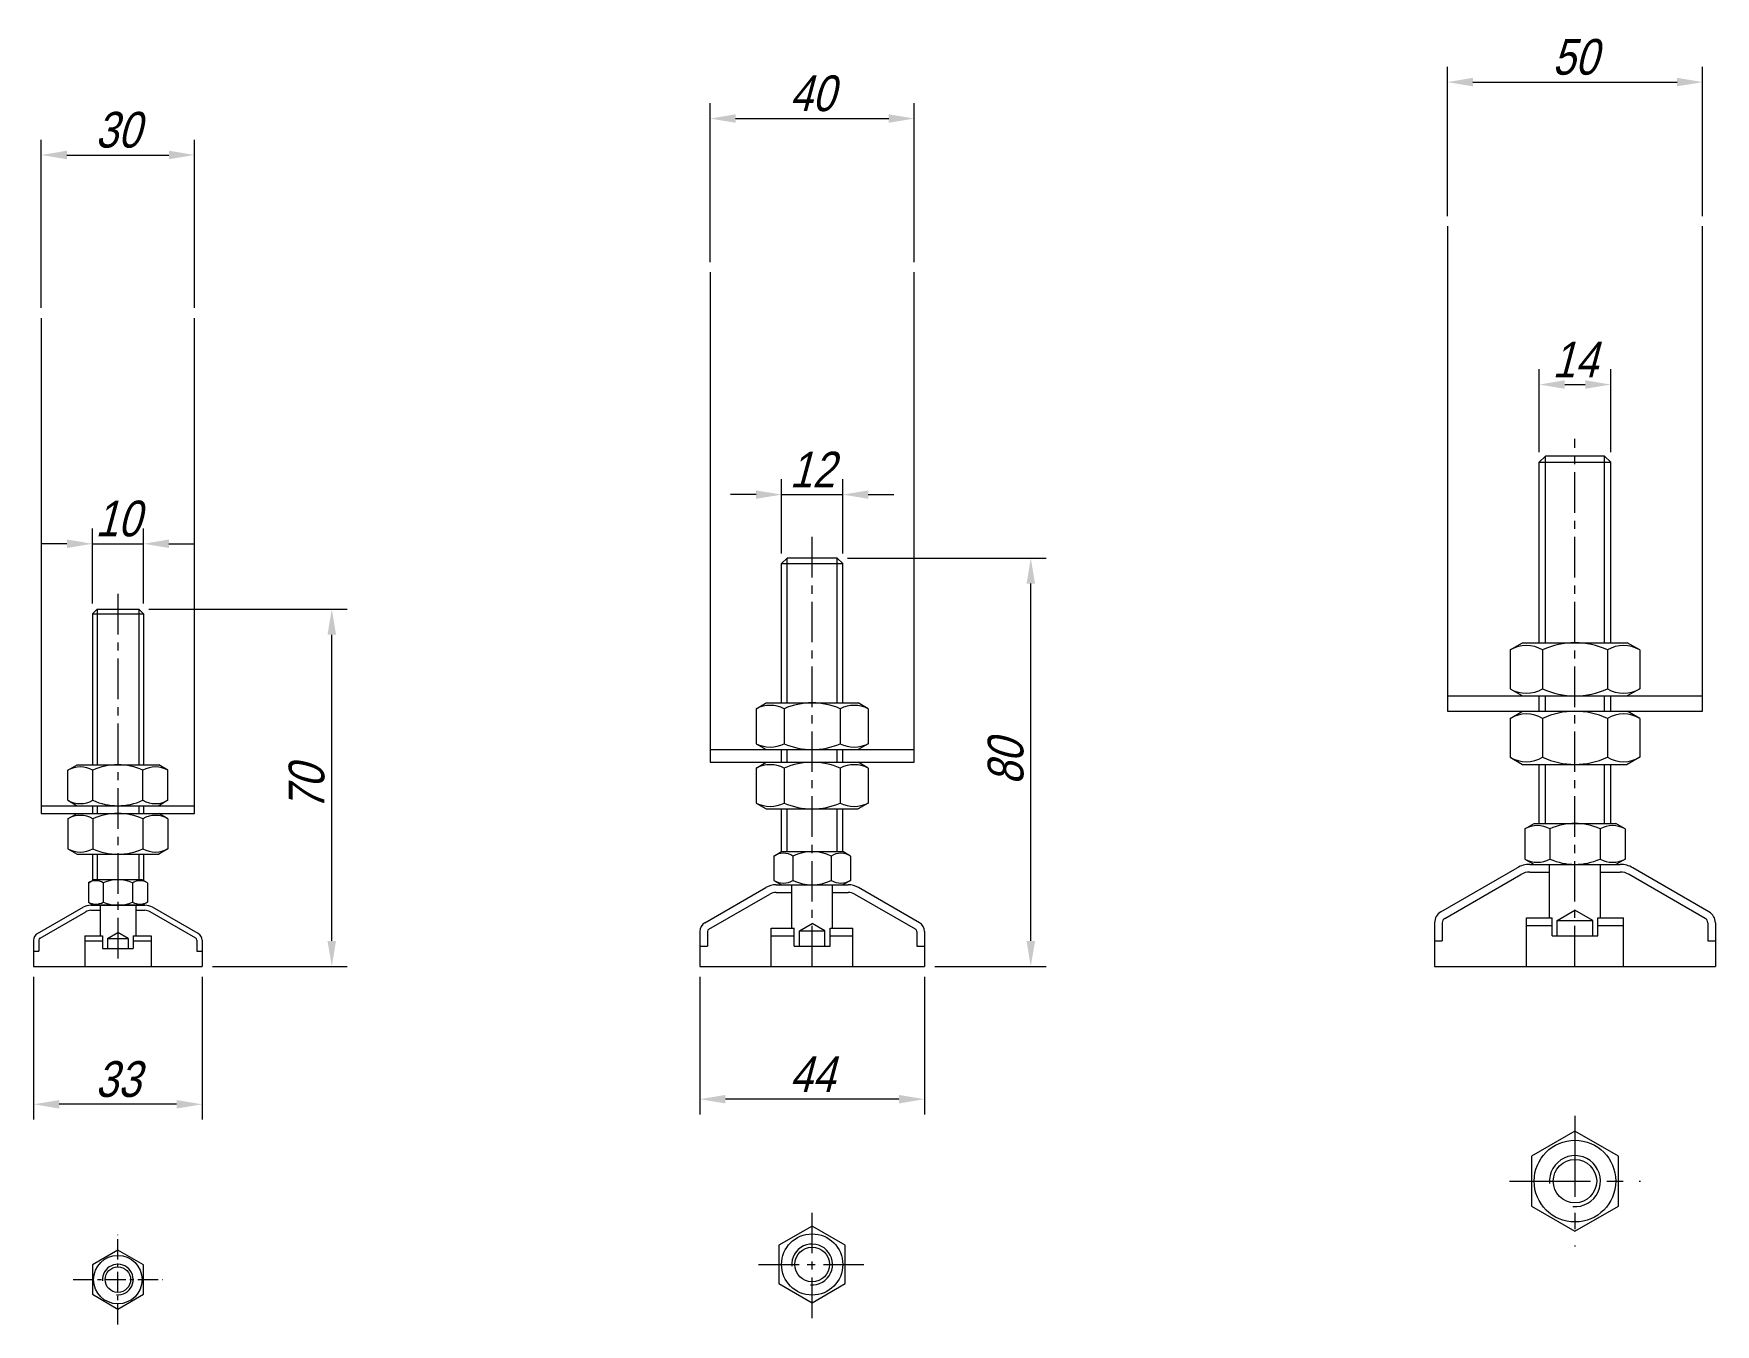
# Model space of a CAD drawing. Header units: centimetres. Extents: x 21 to 5229, y 51 to 4629.
# Drawn here: x 4282.3 to 4611.8, y 4319.2 to 4572.1 of the extents above; entities that cross this region are included whole.
import ezdxf

# ---------------------------------------------------------------- set-up
doc = ezdxf.new("R2010")
doc.units = ezdxf.units.CM
doc.header["$LTSCALE"] = 0.5
doc.linetypes.add('CENTER', pattern=[50.8, 31.75, -6.35, 6.35, -6.35])
doc.layers.get('0').update_dxf_attribs({"color": 9, "lineweight": 15})
doc.layers.get('Defpoints').update_dxf_attribs({"color": 9, "lineweight": 15})
doc.layers.add('Detaildimentions', color=5, linetype='Continuous', lineweight=15)
doc.styles.add('Longhand', font='vnfont.shx', dxfattribs={"width": 0.85, "oblique": 15})
doc.dimstyles.new('1-2', dxfattribs={"dimscale": 2, "dimtxt": 3.5, "dimasz": 2.5, "dimexe": 1.5, "dimexo": 1, "dimgap": 0.7, "dimtad": 1, "dimdec": 3, "dimdsep": 46, "dimtxsty": 'Longhand', "dimcen": 0, "dimclrd": 256, "dimclre": 256, "dimclrt": 10, "dimadec": 3, "dimazin": 2, "dimtm": 1e-09, "dimtfac": 0.5, "dimtdec": 3, "dimtmove": 0, "dimatfit": 3, "dimfxl": 1, "dimlwd": -1, "dimlwe": -1, "dimarcsym": 0})

# ---------------------------------------------------------------- blocks, each defined once
blk = doc.blocks.new('*D84')
at = {"layer": 'Defpoints', "color": 0, "ltscale": 0.5, "transparency": 16777216}
for p in [(4609.26, 4562.59), (4559.26, 4534.34), (4609.26, 4534.34)]:
    blk.add_point(p, dxfattribs=at)
at = {"layer": 'Detaildimentions', "ltscale": 0.5, "transparency": 16777216}
for p, q in [((4559.26, 4536.34), (4559.26, 4565.59)), ((4564.26, 4562.59), (4604.26, 4562.59)), ((4609.26, 4536.34), (4609.26, 4565.59))]:
    blk.add_line(p, q, dxfattribs=at)
for points in [[(4564.26, 4563.43), (4564.26, 4561.76), (4559.26, 4562.59)], [(4604.26, 4563.43), (4604.26, 4561.76), (4609.26, 4562.59)]]:
    blk.add_solid(points, dxfattribs=at)
at = {"layer": 'Detaildimentions', "color": 10, "ltscale": 0.5, "transparency": 16777216, "insert": (4584.26, 4567.49), "char_height": 7, "attachment_point": 5, "style": 'Longhand'}
blk.add_mtext('50', dxfattribs=at)
blk = doc.blocks.new('*D85')
at = {"layer": 'Defpoints', "color": 0, "ltscale": 0.5, "transparency": 16777216}
for p in [(4591.26, 4503.34), (4577.26, 4488.11), (4591.26, 4488.11)]:
    blk.add_point(p, dxfattribs=at)
at = {"layer": 'Detaildimentions', "ltscale": 0.5, "transparency": 16777216}
for p, q in [((4577.26, 4490.11), (4577.26, 4506.34)), ((4582.26, 4503.34), (4586.26, 4503.34)), ((4591.26, 4490.11), (4591.26, 4506.34))]:
    blk.add_line(p, q, dxfattribs=at)
for points in [[(4582.26, 4504.18), (4582.26, 4502.51), (4577.26, 4503.34)], [(4586.26, 4504.18), (4586.26, 4502.51), (4591.26, 4503.34)]]:
    blk.add_solid(points, dxfattribs=at)
at = {"layer": 'Detaildimentions', "color": 10, "ltscale": 0.5, "transparency": 16777216, "insert": (4584.26, 4508.24), "char_height": 7, "attachment_point": 5, "style": 'Longhand'}
blk.add_mtext('14', dxfattribs=at)
blk = doc.blocks.new('*D86')
at = {"layer": 'Defpoints', "color": 0, "ltscale": 0.5, "transparency": 16777216}
for p in [(4454.84, 4555.45), (4414.84, 4525.34), (4454.84, 4525.34)]:
    blk.add_point(p, dxfattribs=at)
at = {"layer": 'Detaildimentions', "ltscale": 0.5, "transparency": 16777216}
for p, q in [((4414.84, 4527.34), (4414.84, 4558.45)), ((4454.84, 4527.34), (4454.84, 4558.45)), ((4419.84, 4555.45), (4449.84, 4555.45))]:
    blk.add_line(p, q, dxfattribs=at)
for points in [[(4419.84, 4556.28), (4419.84, 4554.62), (4414.84, 4555.45)], [(4449.84, 4556.28), (4449.84, 4554.62), (4454.84, 4555.45)]]:
    blk.add_solid(points, dxfattribs=at)
at = {"layer": 'Detaildimentions', "color": 10, "ltscale": 0.5, "transparency": 16777216, "insert": (4434.84, 4560.35), "char_height": 7, "attachment_point": 5, "style": 'Longhand'}
blk.add_mtext('40', dxfattribs=at)
blk = doc.blocks.new('*D79')
at = {"layer": 'Defpoints', "color": 0, "ltscale": 0.5, "transparency": 16777216}
for p in [(4412.84, 4389.34), (4456.84, 4389.34), (4412.84, 4363.34)]:
    blk.add_point(p, dxfattribs=at)
at = {"layer": 'Detaildimentions', "ltscale": 0.5, "transparency": 16777216}
for p, q in [((4412.84, 4387.34), (4412.84, 4360.34)), ((4456.84, 4387.34), (4456.84, 4360.34)), ((4451.84, 4363.34), (4417.84, 4363.34))]:
    blk.add_line(p, q, dxfattribs=at)
for points in [[(4417.84, 4364.17), (4417.84, 4362.51), (4412.84, 4363.34)], [(4451.84, 4364.17), (4451.84, 4362.51), (4456.84, 4363.34)]]:
    blk.add_solid(points, dxfattribs=at)
at = {"layer": 'Detaildimentions', "color": 10, "ltscale": 0.5, "transparency": 16777216, "insert": (4434.84, 4368.24), "char_height": 7, "attachment_point": 5, "style": 'Longhand'}
blk.add_mtext('44', dxfattribs=at)
blk = doc.blocks.new('*D87')
at = {"layer": 'Defpoints', "color": 0, "ltscale": 0.5, "transparency": 16777216}
for p in [(4440.84, 4481.78), (4428.84, 4468.27), (4440.84, 4468.27)]:
    blk.add_point(p, dxfattribs=at)
at = {"layer": 'Detaildimentions', "ltscale": 0.5, "transparency": 16777216}
for p, q in [((4428.84, 4470.27), (4428.84, 4484.78)), ((4440.84, 4470.27), (4440.84, 4484.78)), ((4423.84, 4481.78), (4418.84, 4481.78)), ((4428.84, 4481.78), (4440.84, 4481.78)), ((4445.84, 4481.78), (4450.84, 4481.78))]:
    blk.add_line(p, q, dxfattribs=at)
for points in [[(4423.84, 4482.61), (4423.84, 4480.95), (4428.84, 4481.78)], [(4445.84, 4482.61), (4445.84, 4480.95), (4440.84, 4481.78)]]:
    blk.add_solid(points, dxfattribs=at)
at = {"layer": 'Detaildimentions', "color": 10, "ltscale": 0.5, "transparency": 16777216, "insert": (4434.84, 4486.68), "char_height": 7, "attachment_point": 5, "style": 'Longhand'}
blk.add_mtext('12', dxfattribs=at)
blk = doc.blocks.new('*D88')
at = {"layer": 'Defpoints', "color": 0, "ltscale": 0.5, "transparency": 16777216}
for p in [(4439.76, 4469.34), (4477.67, 4469.34), (4456.84, 4389.34)]:
    blk.add_point(p, dxfattribs=at)
at = {"layer": 'Detaildimentions', "ltscale": 0.5, "transparency": 16777216}
for p, q in [((4441.76, 4469.34), (4480.67, 4469.34)), ((4477.67, 4394.34), (4477.67, 4464.34)), ((4458.84, 4389.34), (4480.67, 4389.34))]:
    blk.add_line(p, q, dxfattribs=at)
for points in [[(4476.83, 4464.34), (4478.5, 4464.34), (4477.67, 4469.34)], [(4476.83, 4394.34), (4478.5, 4394.34), (4477.67, 4389.34)]]:
    blk.add_solid(points, dxfattribs=at)
at = {"layer": 'Detaildimentions', "color": 10, "ltscale": 0.5, "transparency": 16777216, "insert": (4472.77, 4429.34), "char_height": 7, "attachment_point": 5, "rotation": 90, "style": 'Longhand'}
blk.add_mtext('80', dxfattribs=at)
blk = doc.blocks.new('*D89')
at = {"layer": 'Defpoints', "color": 0, "ltscale": 0.5, "transparency": 16777216}
for p in [(4313.84, 4548.31), (4283.84, 4516.34), (4313.84, 4516.34)]:
    blk.add_point(p, dxfattribs=at)
at = {"layer": 'Detaildimentions', "ltscale": 0.5, "transparency": 16777216}
for p, q in [((4283.84, 4518.34), (4283.84, 4551.31)), ((4313.84, 4518.34), (4313.84, 4551.31)), ((4288.84, 4548.31), (4308.84, 4548.31))]:
    blk.add_line(p, q, dxfattribs=at)
for points in [[(4288.84, 4549.15), (4288.84, 4547.48), (4283.84, 4548.31)], [(4308.84, 4549.15), (4308.84, 4547.48), (4313.84, 4548.31)]]:
    blk.add_solid(points, dxfattribs=at)
at = {"layer": 'Detaildimentions', "color": 10, "ltscale": 0.5, "transparency": 16777216, "insert": (4298.84, 4553.21), "char_height": 7, "attachment_point": 5, "style": 'Longhand'}
blk.add_mtext('30', dxfattribs=at)
blk = doc.blocks.new('*D80')
at = {"layer": 'Defpoints', "color": 0, "ltscale": 0.5, "transparency": 16777216}
for p in [(4282.34, 4389.34), (4315.34, 4389.34), (4282.34, 4362.34)]:
    blk.add_point(p, dxfattribs=at)
at = {"layer": 'Detaildimentions', "ltscale": 0.5, "transparency": 16777216}
for p, q in [((4282.34, 4387.34), (4282.34, 4359.34)), ((4315.34, 4387.34), (4315.34, 4359.34)), ((4310.34, 4362.34), (4287.34, 4362.34))]:
    blk.add_line(p, q, dxfattribs=at)
for points in [[(4287.34, 4363.17), (4287.34, 4361.51), (4282.34, 4362.34)], [(4310.34, 4363.17), (4310.34, 4361.51), (4315.34, 4362.34)]]:
    blk.add_solid(points, dxfattribs=at)
at = {"layer": 'Detaildimentions', "color": 10, "ltscale": 0.5, "transparency": 16777216, "insert": (4298.84, 4367.24), "char_height": 7, "attachment_point": 5, "style": 'Longhand'}
blk.add_mtext('33', dxfattribs=at)
blk = doc.blocks.new('*D90')
at = {"layer": 'Defpoints', "color": 0, "ltscale": 0.5, "transparency": 16777216}
for p in [(4303.84, 4472.15), (4293.84, 4458.42), (4303.84, 4458.42)]:
    blk.add_point(p, dxfattribs=at)
at = {"layer": 'Detaildimentions', "ltscale": 0.5, "transparency": 16777216}
for p, q in [((4293.84, 4460.42), (4293.84, 4475.15)), ((4303.84, 4460.42), (4303.84, 4475.15)), ((4288.84, 4472.15), (4283.84, 4472.15)), ((4293.84, 4472.15), (4303.84, 4472.15)), ((4308.84, 4472.15), (4313.84, 4472.15))]:
    blk.add_line(p, q, dxfattribs=at)
for points in [[(4288.84, 4472.99), (4288.84, 4471.32), (4293.84, 4472.15)], [(4308.84, 4472.99), (4308.84, 4471.32), (4303.84, 4472.15)]]:
    blk.add_solid(points, dxfattribs=at)
at = {"layer": 'Detaildimentions', "color": 10, "ltscale": 0.5, "transparency": 16777216, "insert": (4298.84, 4477.05), "char_height": 7, "attachment_point": 5, "style": 'Longhand'}
blk.add_mtext('10', dxfattribs=at)
blk = doc.blocks.new('*D91')
at = {"layer": 'Defpoints', "color": 0, "ltscale": 0.5, "transparency": 16777216}
for p in [(4302.92, 4459.34), (4340.74, 4459.34), (4315.34, 4389.34)]:
    blk.add_point(p, dxfattribs=at)
at = {"layer": 'Detaildimentions', "ltscale": 0.5, "transparency": 16777216}
for p, q in [((4304.92, 4459.34), (4343.74, 4459.34)), ((4340.74, 4394.34), (4340.74, 4454.34)), ((4317.34, 4389.34), (4343.74, 4389.34))]:
    blk.add_line(p, q, dxfattribs=at)
for points in [[(4339.9, 4454.34), (4341.57, 4454.34), (4340.74, 4459.34)], [(4339.9, 4394.34), (4341.57, 4394.34), (4340.74, 4389.34)]]:
    blk.add_solid(points, dxfattribs=at)
at = {"layer": 'Detaildimentions', "color": 10, "ltscale": 0.5, "transparency": 16777216, "insert": (4335.84, 4424.34), "char_height": 7, "attachment_point": 5, "rotation": 90, "style": 'Longhand'}
blk.add_mtext('70', dxfattribs=at)

msp = doc.modelspace()

# ---------------------------------------------------------------- linework, layer by layer
at = {"ltscale": 0.5}
for p, q in [((4559.2622, 4534.3411), (4559.2622, 4439.3411)), ((4609.2622, 4439.3411), (4609.2622, 4534.3411)), ((4414.8352, 4525.3411), (4414.8352, 4429.3411)), ((4454.8352, 4429.3411), (4454.8352, 4525.3411)), ((4283.8352, 4516.3411), (4283.8352, 4419.3411)), ((4313.8352, 4419.3411), (4313.8352, 4516.3411)), ((4578.4892, 4489.3411), (4577.2622, 4488.1141)), ((4577.2622, 4452.7566), (4577.2622, 4488.1141)), ((4577.2622, 4488.1141), (4591.2622, 4488.1141)), ((4590.0352, 4489.3411), (4578.4892, 4489.3411)), ((4591.2622, 4488.1141), (4590.0352, 4489.3411)), ((4591.2622, 4452.7566), (4591.2622, 4488.1141)), ((4429.9087, 4469.3411), (4428.8352, 4468.2676)), ((4428.8352, 4440.9783), (4428.8352, 4468.2676)), ((4428.8352, 4468.2676), (4440.8352, 4468.2676)), ((4439.7617, 4469.3411), (4429.9087, 4469.3411)), ((4440.8352, 4468.2676), (4439.7617, 4469.3411)), ((4440.8352, 4440.9783), (4440.8352, 4468.2676)), ((4294.7552, 4459.3411), (4293.8352, 4458.4211)), ((4293.8352, 4458.4211), (4293.8352, 4428.8411)), ((4293.8352, 4458.4211), (4303.8352, 4458.4211)), ((4294.7552, 4459.3411), (4302.9152, 4459.3411)), ((4302.9152, 4459.3411), (4303.8352, 4458.4211)), ((4303.8352, 4458.4211), (4303.8352, 4428.8411)), ((4571.5605, 4451.3411), (4574.0122, 4452.7566)), ((4571.5605, 4451.3411), (4571.5605, 4443.7566)), ((4574.0122, 4452.7566), (4594.5122, 4452.7566)), ((4577.9113, 4451.3411), (4577.9113, 4443.7566)), ((4590.6131, 4451.3411), (4590.6131, 4443.7566)), ((4596.9639, 4451.3411), (4594.5122, 4452.7566)), ((4596.9639, 4451.3411), (4596.9639, 4443.7566)), ((4423.8655, 4439.8411), (4425.8352, 4440.9783)), ((4425.8352, 4440.9783), (4443.8352, 4440.9783)), ((4445.8048, 4439.8411), (4443.8352, 4440.9783)), ((4559.2622, 4442.3411), (4577.2622, 4442.3411)), ((4571.5605, 4443.7566), (4574.0122, 4442.3411)), ((4574.0122, 4442.3411), (4594.5122, 4442.3411)), ((4577.2622, 4439.3411), (4577.2622, 4442.3411)), ((4591.2622, 4442.3411), (4609.2622, 4442.3411)), ((4591.2622, 4439.3411), (4591.2622, 4442.3411)), ((4596.9639, 4443.7566), (4594.5122, 4442.3411)), ((4423.8655, 4439.8411), (4423.8655, 4432.9783)), ((4429.3503, 4439.8411), (4429.3503, 4432.9783)), ((4440.32, 4439.8411), (4440.32, 4432.9783)), ((4445.8048, 4439.8411), (4445.8048, 4432.9783)), ((4559.2622, 4439.3411), (4609.2622, 4439.3411)), ((4571.5605, 4437.9256), (4574.0122, 4439.3411)), ((4571.5605, 4437.9256), (4571.5605, 4430.3411)), ((4574.0122, 4439.3411), (4594.5122, 4439.3411)), ((4577.9113, 4437.9256), (4577.9113, 4430.3411)), ((4590.6131, 4437.9256), (4590.6131, 4430.3411)), ((4596.9639, 4437.9256), (4594.5122, 4439.3411)), ((4596.9639, 4437.9256), (4596.9639, 4430.3411)), ((4414.8352, 4431.8411), (4428.8352, 4431.8411)), ((4423.8655, 4432.9783), (4425.8352, 4431.8411)), ((4425.8352, 4431.8411), (4443.8352, 4431.8411)), ((4428.8352, 4429.3411), (4428.8352, 4431.8411)), ((4440.8352, 4431.8411), (4454.8352, 4431.8411)), ((4440.8352, 4429.3411), (4440.8352, 4431.8411)), ((4445.8048, 4432.9783), (4443.8352, 4431.8411)), ((4289.0202, 4427.7932), (4290.8352, 4428.8411)), ((4289.0202, 4421.8889), (4289.0202, 4427.7932)), ((4290.8352, 4428.8411), (4306.8352, 4428.8411)), ((4293.9277, 4421.8889), (4293.9277, 4427.7932)), ((4303.7426, 4421.8889), (4303.7426, 4427.7932)), ((4308.6501, 4427.7932), (4306.8352, 4428.8411)), ((4308.6501, 4421.8889), (4308.6501, 4427.7932)), ((4414.8352, 4429.3411), (4454.8352, 4429.3411)), ((4423.8655, 4428.2039), (4425.8352, 4429.3411)), ((4423.8655, 4428.2039), (4423.8655, 4421.3411)), ((4425.8352, 4429.3411), (4443.8352, 4429.3411)), ((4429.3503, 4428.2039), (4429.3503, 4421.3411)), ((4440.32, 4428.2039), (4440.32, 4421.3411)), ((4445.8048, 4428.2039), (4443.8352, 4429.3411)), ((4445.8048, 4428.2039), (4445.8048, 4421.3411)), ((4571.5605, 4430.3411), (4574.0122, 4428.9256)), ((4574.0122, 4428.9256), (4594.5122, 4428.9256)), ((4577.2622, 4417.3411), (4577.2622, 4428.9256)), ((4591.2622, 4417.3411), (4591.2622, 4428.9256)), ((4596.9639, 4430.3411), (4594.5122, 4428.9256)), ((4289.0202, 4421.8889), (4290.8352, 4420.8411)), ((4308.6501, 4421.8889), (4306.8352, 4420.8411)), ((4423.8655, 4421.3411), (4425.8352, 4420.2039)), ((4445.8048, 4421.3411), (4443.8352, 4420.2039)), ((4283.8352, 4420.8411), (4293.8352, 4420.8411)), ((4283.8352, 4419.3411), (4313.8352, 4419.3411)), ((4289.0202, 4418.2932), (4290.8352, 4419.3411)), ((4289.0202, 4418.2932), (4289.0202, 4412.3889)), ((4290.8352, 4420.8411), (4306.8352, 4420.8411)), ((4290.8352, 4419.3411), (4306.8352, 4419.3411)), ((4293.8352, 4420.8411), (4293.8352, 4419.3411)), ((4293.9277, 4418.2932), (4293.9277, 4412.3889)), ((4303.7426, 4418.2932), (4303.7426, 4412.3889)), ((4303.8352, 4420.8411), (4303.8352, 4419.3411)), ((4303.8352, 4420.8411), (4313.8352, 4420.8411)), ((4308.6501, 4418.2932), (4306.8352, 4419.3411)), ((4308.6501, 4418.2932), (4308.6501, 4412.3889)), ((4425.8352, 4420.2039), (4443.8352, 4420.2039)), ((4428.8352, 4411.8411), (4428.8352, 4420.2039)), ((4440.8352, 4411.8411), (4440.8352, 4420.2039)), ((4574.4472, 4416.2932), (4576.2622, 4417.3411)), ((4574.4472, 4416.2932), (4574.4472, 4410.3889)), ((4576.2622, 4417.3411), (4592.2622, 4417.3411)), ((4579.3547, 4416.2932), (4579.3547, 4410.3889)), ((4589.1697, 4416.2932), (4589.1697, 4410.3889)), ((4594.0772, 4416.2932), (4592.2622, 4417.3411)), ((4594.0772, 4416.2932), (4594.0772, 4410.3889)), ((4289.0202, 4412.3889), (4290.8352, 4411.3411)), ((4290.8352, 4411.3411), (4306.8352, 4411.3411)), ((4293.8352, 4411.3411), (4293.8352, 4406.1967)), ((4303.8352, 4411.3411), (4303.8352, 4406.1967)), ((4308.6501, 4412.3889), (4306.8352, 4411.3411)), ((4427.3296, 4410.9718), (4428.8352, 4411.8411)), ((4428.8352, 4411.8411), (4440.8352, 4411.8411)), ((4442.3407, 4410.9718), (4440.8352, 4411.8411)), ((4427.3296, 4410.9718), (4427.3296, 4406.2103)), ((4431.0824, 4410.9718), (4431.0824, 4406.2103)), ((4438.5879, 4410.9718), (4438.5879, 4406.2103)), ((4442.3407, 4410.9718), (4442.3407, 4406.2103)), ((4558.0122, 4400.0628), (4572.9225, 4408.6712)), ((4574.4472, 4410.3889), (4576.2622, 4409.3411)), ((4575.4225, 4409.3411), (4593.1019, 4409.3411)), ((4575.4225, 4407.8411), (4579.2622, 4407.8411)), ((4576.2622, 4409.3411), (4592.2622, 4409.3411)), ((4579.2622, 4398.8411), (4579.2622, 4409.3411)), ((4589.2622, 4398.8411), (4589.2622, 4409.3411)), ((4589.2622, 4407.8411), (4593.1019, 4407.8411)), ((4594.0772, 4410.3889), (4592.2622, 4409.3411)), ((4610.5122, 4400.0628), (4595.6019, 4408.6712)), ((4293.0617, 4405.7502), (4294.0852, 4406.3411)), ((4293.0617, 4405.7502), (4293.0617, 4401.932)), ((4303.5852, 4406.3411), (4294.0852, 4406.3411)), ((4295.9484, 4405.7502), (4295.9484, 4401.932)), ((4301.7219, 4405.7502), (4301.7219, 4401.932)), ((4304.6087, 4405.7502), (4303.5852, 4406.3411)), ((4304.6087, 4405.7502), (4304.6087, 4401.932)), ((4413.8352, 4397.9184), (4425.7634, 4404.8052)), ((4427.3296, 4406.2103), (4428.8352, 4405.3411)), ((4427.7634, 4405.3411), (4441.907, 4405.3411)), ((4428.8352, 4405.3411), (4440.8352, 4405.3411)), ((4429.9087, 4405.3411), (4439.7617, 4405.3411)), ((4430.8352, 4396.8411), (4430.8352, 4405.3411)), ((4438.8352, 4396.8411), (4438.8352, 4405.3411)), ((4442.3407, 4406.2103), (4440.8352, 4405.3411)), ((4455.8352, 4397.9184), (4443.907, 4404.8052)), ((4558.7622, 4398.7637), (4573.6725, 4407.3722)), ((4609.7622, 4398.7637), (4594.8519, 4407.3722)), ((4293.0617, 4401.932), (4294.0852, 4401.3411)), ((4293.5313, 4401.3411), (4304.139, 4401.3411)), ((4303.5852, 4401.3411), (4294.0852, 4401.3411)), ((4295.3352, 4401.3411), (4295.3352, 4395.3411)), ((4302.3352, 4401.3411), (4302.3352, 4395.3411)), ((4304.6087, 4401.932), (4303.5852, 4401.3411)), ((4414.5852, 4396.6194), (4426.5134, 4403.5061)), ((4427.7634, 4403.8411), (4430.8352, 4403.8411)), ((4438.8352, 4403.8411), (4441.907, 4403.8411)), ((4455.0852, 4396.6194), (4443.157, 4403.5061)), ((4283.0852, 4395.7741), (4292.0313, 4400.9391)), ((4283.5852, 4394.9081), (4292.5313, 4400.0731)), ((4293.5313, 4400.3411), (4295.3352, 4400.3411)), ((4302.3352, 4400.3411), (4304.139, 4400.3411)), ((4314.0852, 4394.9081), (4305.139, 4400.0731)), ((4314.5852, 4395.7741), (4305.639, 4400.9391)), ((4556.7622, 4397.8977), (4556.7622, 4389.3411)), ((4558.2622, 4397.8977), (4558.2622, 4394.3411)), ((4574.7622, 4398.8411), (4579.7622, 4398.8411)), ((4574.7622, 4389.3411), (4574.7622, 4398.8411)), ((4579.7622, 4395.3411), (4579.7622, 4398.8411)), ((4580.7622, 4398.3411), (4584.2622, 4400.3618)), ((4580.7622, 4398.3411), (4587.7622, 4398.3411)), ((4580.7622, 4395.3411), (4580.7622, 4398.3411)), ((4587.7622, 4398.3411), (4584.2622, 4400.3618)), ((4587.7622, 4395.3411), (4587.7622, 4398.3411)), ((4588.7622, 4398.8411), (4593.7622, 4398.8411)), ((4588.7622, 4395.3411), (4588.7622, 4398.8411)), ((4593.7622, 4389.3411), (4593.7622, 4398.8411)), ((4610.2622, 4397.8977), (4610.2622, 4394.3411)), ((4611.7622, 4397.8977), (4611.7622, 4389.3411)), ((4292.3352, 4395.3411), (4292.3352, 4389.3411)), ((4292.3352, 4395.3411), (4295.8352, 4395.3411)), ((4295.8352, 4395.3411), (4295.8352, 4392.8411)), ((4296.8352, 4394.8411), (4298.8352, 4395.9958)), ((4296.8352, 4394.8411), (4296.8352, 4392.8411)), ((4296.8352, 4394.8411), (4300.8352, 4394.8411)), ((4300.8352, 4394.8411), (4298.8352, 4395.9958)), ((4300.8352, 4394.8411), (4300.8352, 4392.8411)), ((4301.8352, 4395.3411), (4301.8352, 4392.8411)), ((4301.8352, 4395.3411), (4305.3352, 4395.3411)), ((4305.3352, 4395.3411), (4305.3352, 4389.3411)), ((4412.8352, 4396.1864), (4412.8352, 4389.3411)), ((4414.3352, 4396.1864), (4414.3352, 4393.3411)), ((4426.8352, 4396.8411), (4431.3352, 4396.8411)), ((4426.8352, 4389.3411), (4426.8352, 4396.8411)), ((4426.8352, 4395.3411), (4431.3352, 4395.3411)), ((4431.3352, 4393.3411), (4431.3352, 4396.8411)), ((4432.3352, 4396.3411), (4434.8352, 4397.7844)), ((4432.3352, 4396.3411), (4437.3352, 4396.3411)), ((4432.3352, 4393.3411), (4432.3352, 4396.3411)), ((4437.3352, 4396.3411), (4434.8352, 4397.7844)), ((4437.3352, 4393.3411), (4437.3352, 4396.3411)), ((4438.3352, 4396.8411), (4442.8352, 4396.8411)), ((4438.3352, 4393.3411), (4438.3352, 4396.8411)), ((4438.3352, 4395.3411), (4442.8352, 4395.3411)), ((4442.8352, 4389.3411), (4442.8352, 4396.8411)), ((4455.3352, 4396.1864), (4455.3352, 4393.3411)), ((4456.8352, 4396.1864), (4456.8352, 4389.3411)), ((4574.7622, 4397.3411), (4579.7622, 4397.3411)), ((4579.7622, 4395.3411), (4588.7622, 4395.3411)), ((4588.7622, 4397.3411), (4593.7622, 4397.3411)), ((4282.3352, 4394.475), (4282.3352, 4389.3411)), ((4282.3352, 4392.3411), (4283.3352, 4392.3411)), ((4283.3352, 4394.475), (4283.3352, 4392.3411)), ((4292.3352, 4394.3411), (4295.8352, 4394.3411)), ((4295.8352, 4392.8411), (4301.8352, 4392.8411)), ((4301.8352, 4394.3411), (4305.3352, 4394.3411)), ((4314.3352, 4394.475), (4314.3352, 4392.3411)), ((4314.3352, 4392.3411), (4315.3352, 4392.3411)), ((4315.3352, 4394.475), (4315.3352, 4389.3411)), ((4412.8352, 4393.3411), (4414.3352, 4393.3411)), ((4431.3352, 4393.3411), (4438.3352, 4393.3411)), ((4455.3352, 4393.3411), (4456.8352, 4393.3411)), ((4556.7622, 4394.3411), (4558.2622, 4394.3411)), ((4610.2622, 4394.3411), (4611.7622, 4394.3411)), ((4282.3352, 4389.3411), (4315.3352, 4389.3411)), ((4412.8352, 4389.3411), (4456.8352, 4389.3411)), ((4556.7622, 4389.3411), (4611.7622, 4389.3411))]:
    msp.add_line(p, q, dxfattribs=at)
at = {"color": 1, "linetype": 'CENTER', "ltscale": 0.5}
for p, q in [((4584.2622, 4389.3411), (4584.2622, 4492.7079)), ((4434.8352, 4389.3411), (4434.8352, 4473.574)), ((4298.8352, 4462.3411), (4298.8352, 4389.3411)), ((4434.8352, 4320.455), (4434.8352, 4341.4661)), ((4424.3296, 4330.9606), (4445.3407, 4330.9606))]:
    msp.add_line(p, q, dxfattribs=at)
at = {"color": 5, "ltscale": 0.5}
for p, q in [((4578.4892, 4452.7566), (4578.4892, 4489.3411)), ((4590.0352, 4452.7566), (4590.0352, 4489.3411)), ((4429.9087, 4440.9783), (4429.9087, 4469.3411)), ((4439.7617, 4440.9783), (4439.7617, 4469.3411)), ((4294.7552, 4459.3411), (4294.7552, 4428.8411)), ((4302.9152, 4459.3411), (4302.9152, 4428.8411)), ((4578.4892, 4439.3411), (4578.4892, 4442.3411)), ((4590.0352, 4439.3411), (4590.0352, 4442.3411)), ((4429.9087, 4429.3411), (4429.9087, 4431.8411)), ((4439.7617, 4429.3411), (4439.7617, 4431.8411)), ((4578.4892, 4417.3411), (4578.4892, 4428.9256)), ((4590.0352, 4417.3411), (4590.0352, 4428.9256)), ((4294.7552, 4420.8411), (4294.7552, 4419.3411)), ((4302.9152, 4420.8411), (4302.9152, 4419.3411)), ((4429.9087, 4411.8411), (4429.9087, 4420.2039)), ((4439.7617, 4411.8411), (4439.7617, 4420.2039)), ((4294.7552, 4411.3411), (4294.7552, 4406.3411)), ((4302.9152, 4411.3411), (4302.9152, 4406.3411))]:
    msp.add_line(p, q, dxfattribs=at)
at = {"color": 1, "linetype": 'CENTER'}
for p, q in [((4584.2622, 4360.101), (4584.2622, 4334.4711)), ((4571.4472, 4347.286), (4597.0772, 4347.286))]:
    msp.add_line(p, q, dxfattribs=at)
at = {"color": 1, "linetype": 'CENTER', "ltscale": 0.25}
for p, q in [((4298.8352, 4319.2284), (4298.8352, 4336.7754)), ((4290.0617, 4328.0019), (4307.6087, 4328.0019))]:
    msp.add_line(p, q, dxfattribs=at)
at = {"ltscale": 0.5}
for points in [[(4575.7622, 4342.3786), (4584.2622, 4337.4711), (4592.7622, 4342.3786), (4592.7622, 4352.1935), (4584.2622, 4357.101), (4575.7622, 4352.1935)], [(4428.3352, 4327.2078), (4434.8352, 4323.455), (4441.3352, 4327.2078), (4441.3352, 4334.7134), (4434.8352, 4338.4661), (4428.3352, 4334.7134)], [(4293.8352, 4325.1151), (4298.8352, 4322.2284), (4303.8352, 4325.1151), (4303.8352, 4330.8886), (4298.8352, 4333.7754), (4293.8352, 4330.8886)]]:
    msp.add_lwpolyline(points, close=True, dxfattribs=at)
for centre, radius in [((4584.2622, 4347.286), 8), ((4584.2622, 4347.286), 4.25), ((4434.8352, 4330.9606), 6), ((4298.8352, 4328.0019), 4.75), ((4434.8352, 4330.9606), 3.4), ((4298.8352, 4328.0019), 2.5)]:
    msp.add_circle(centre, radius, dxfattribs=at)
for centre, radius, start, end in [((4574.7359, 4446.0888), 6.1376, 58.843683, 121.156317), ((4584.2622, 4437.8017), 14.9548, 64.870309, 115.129691), ((4593.7885, 4446.0888), 6.1376, 58.843683, 121.156317), ((4434.8352, 4427.1825), 13.7957, 66.573402, 113.426598), ((4574.7359, 4449.0088), 6.1376, 238.843683, 301.156317), ((4584.2622, 4457.2959), 14.9548, 244.870309, 295.129691), ((4593.7885, 4449.0088), 6.1376, 238.843683, 301.156317), ((4426.6079, 4434.4141), 6.0805, 63.191103, 116.808897), ((4443.0624, 4434.4141), 6.0805, 63.191103, 116.808897), ((4574.7359, 4432.6733), 6.1376, 58.843683, 121.156317), ((4584.2622, 4424.3862), 14.9548, 64.870309, 115.129691), ((4593.7885, 4432.6733), 6.1376, 58.843683, 121.156317), ((4426.6079, 4438.4052), 6.0805, 243.191103, 296.808897), ((4434.8352, 4445.6368), 13.7957, 246.573402, 293.426598), ((4443.0624, 4438.4052), 6.0805, 243.191103, 296.808897), ((4291.4739, 4423.3891), 5.0416, 60.875896, 119.124104), ((4298.8352, 4416.8255), 12.0156, 65.893945, 114.106055), ((4306.1964, 4423.3891), 5.0416, 60.875896, 119.124104), ((4426.6079, 4422.7769), 6.0805, 63.191103, 116.808897), ((4434.8352, 4415.5453), 13.7957, 66.573402, 113.426598), ((4443.0624, 4422.7769), 6.0805, 63.191103, 116.808897), ((4574.7359, 4435.5934), 6.1376, 238.843683, 301.156317), ((4584.2622, 4443.8804), 14.9548, 244.870309, 295.129691), ((4593.7885, 4435.5934), 6.1376, 238.843683, 301.156317), ((4291.4739, 4426.2931), 5.0416, 240.875896, 299.124104), ((4298.8352, 4432.8566), 12.0156, 245.893945, 294.106055), ((4306.1964, 4426.2931), 5.0416, 240.875896, 299.124104), ((4426.6079, 4426.768), 6.0805, 243.191103, 296.808897), ((4434.8352, 4433.9996), 13.7957, 246.573402, 293.426598), ((4443.0624, 4426.768), 6.0805, 243.191103, 296.808897), ((4291.4739, 4413.8891), 5.0416, 60.875896, 119.124104), ((4298.8352, 4407.3255), 12.0156, 65.893945, 114.106055), ((4306.1964, 4413.8891), 5.0416, 60.875896, 119.124104), ((4576.901, 4411.8891), 5.0416, 60.875896, 119.124104), ((4584.2622, 4405.3255), 12.0156, 65.893945, 114.106055), ((4591.6234, 4411.8891), 5.0416, 60.875896, 119.124104), ((4291.4739, 4416.7931), 5.0416, 240.875896, 299.124104), ((4298.8352, 4423.3566), 12.0156, 245.893945, 294.106055), ((4306.1964, 4416.7931), 5.0416, 240.875896, 299.124104), ((4429.206, 4407.9634), 3.5456, 58.047512, 121.952488), ((4434.8352, 4403.3054), 8.5356, 63.917829, 116.082171), ((4440.4643, 4407.9634), 3.5456, 58.047512, 121.952488), ((4575.4225, 4404.3411), 5, 90, 120), ((4575.4225, 4404.3411), 3.5, 90, 120), ((4576.901, 4414.7931), 5.0416, 240.875896, 299.124104), ((4584.2622, 4421.3566), 12.0156, 245.893945, 294.106055), ((4591.6234, 4414.7931), 5.0416, 240.875896, 299.124104), ((4593.1019, 4404.3411), 5, 60, 90), ((4593.1019, 4404.3411), 3.5, 60, 90), ((4294.505, 4403.2011), 2.9294, 60.480089, 119.519911), ((4298.8352, 4398.9945), 7.3466, 66.862681, 113.137319), ((4303.1653, 4403.2011), 2.9294, 60.480089, 119.519911), ((4427.7634, 4401.3411), 4, 90, 120), ((4429.206, 4409.2187), 3.5456, 238.047512, 301.952488), ((4434.8352, 4413.8767), 8.5356, 243.917829, 296.082171), ((4440.4643, 4409.2187), 3.5456, 238.047512, 301.952488), ((4441.907, 4401.3411), 4, 60, 90), ((4293.5313, 4398.3411), 3, 90, 120), ((4294.505, 4404.4811), 2.9294, 240.480089, 299.519911), ((4298.8352, 4408.6877), 7.3466, 246.862681, 293.137319), ((4303.1653, 4404.4811), 2.9294, 240.480089, 299.519911), ((4304.139, 4398.3411), 3, 60, 90), ((4427.7634, 4401.3411), 2.5, 90, 120), ((4441.907, 4401.3411), 2.5, 60, 90), ((4293.5313, 4398.3411), 2, 90, 120), ((4304.139, 4398.3411), 2, 60, 90), ((4414.8352, 4396.1864), 2, 120, 180), ((4454.8352, 4396.1864), 2, 0, 60), ((4559.2622, 4397.8977), 2.5, 120, 180), ((4559.2622, 4397.8977), 1, 120, 180), ((4609.2622, 4397.8977), 1, 0, 60), ((4609.2622, 4397.8977), 2.5, 0, 60), ((4283.8352, 4394.475), 1.5, 120, 180), ((4283.8352, 4394.475), 0.5, 120, 180), ((4313.8352, 4394.475), 0.5, 0, 60), ((4313.8352, 4394.475), 1.5, 0, 60), ((4414.8352, 4396.1864), 0.5, 120, 180), ((4454.8352, 4396.1864), 0.5, 0, 60)]:
    msp.add_arc(centre, radius, start, end, dxfattribs=at)
at = {"color": 5, "ltscale": 0.5}
for centre, radius in [((4584.2622, 4347.286), 5), ((4434.8352, 4330.9606), 4), ((4298.8352, 4328.0019), 3)]:
    msp.add_arc(centre, radius, 265, 185, dxfattribs=at)

# ---------------------------------------------------------------- dimensions: what is measured, and where the dimension line sits
at = {"layer": 'Detaildimentions', "ltscale": 0.5}
for base, p1, p2, picture, middle in [((4609.2622, 4562.5931), (4559.2622, 4534.3411), (4609.2622, 4534.3411), '*D84', (4584.2622, 4567.4931)), ((4454.8352, 4555.4511), (4414.8352, 4525.3411), (4454.8352, 4525.3411), '*D86', (4434.8352, 4560.3511)), ((4313.8352, 4548.3126), (4283.8352, 4516.3411), (4313.8352, 4516.3411), '*D89', (4298.8352, 4553.2126)), ((4591.2622, 4503.3439), (4577.2622, 4488.1141), (4591.2622, 4488.1141), '*D85', (4584.2622, 4508.2439)), ((4440.8352, 4481.7803), (4428.8352, 4468.2676), (4440.8352, 4468.2676), '*D87', (4434.8352, 4486.6803)), ((4282.3352, 4362.3411), (4315.3352, 4389.3411), (4282.3352, 4389.3411), '*D80', (4298.8352, 4367.2411)), ((4412.8352, 4363.3411), (4456.8352, 4389.3411), (4412.8352, 4389.3411), '*D79', (4434.8352, 4368.2411))]:
    dim = msp.add_linear_dim(base=base, p1=p1, p2=p2, dimstyle='1-2', dxfattribs=at)
    dim.commit()
    dim.dimension.update_dxf_attribs({"geometry": picture, "text_midpoint": middle})
dim = msp.add_linear_dim(base=(4303.8352, 4472.1549), p1=(4293.8352, 4458.4211), p2=(4303.8352, 4458.4211), dimstyle='1-2', dxfattribs=at)
dim.commit()
dim.dimension.update_dxf_attribs({"geometry": '*D90', "text_midpoint": (4298.8352, 4472.1549), "dimtype": 160})
for base, p1, p2, picture, middle in [((4477.6658, 4469.3411), (4456.8352, 4389.3411), (4439.7617, 4469.3411), '*D88', (4472.7658, 4429.3411)), ((4340.7379, 4459.3411), (4315.3352, 4389.3411), (4302.9152, 4459.3411), '*D91', (4335.8379, 4424.3411))]:
    dim = msp.add_linear_dim(base=base, p1=p1, p2=p2, angle=90, dimstyle='1-2', dxfattribs=at)
    dim.commit()
    dim.dimension.update_dxf_attribs({"geometry": picture, "text_midpoint": middle})

doc.saveas('drawing.dxf')
